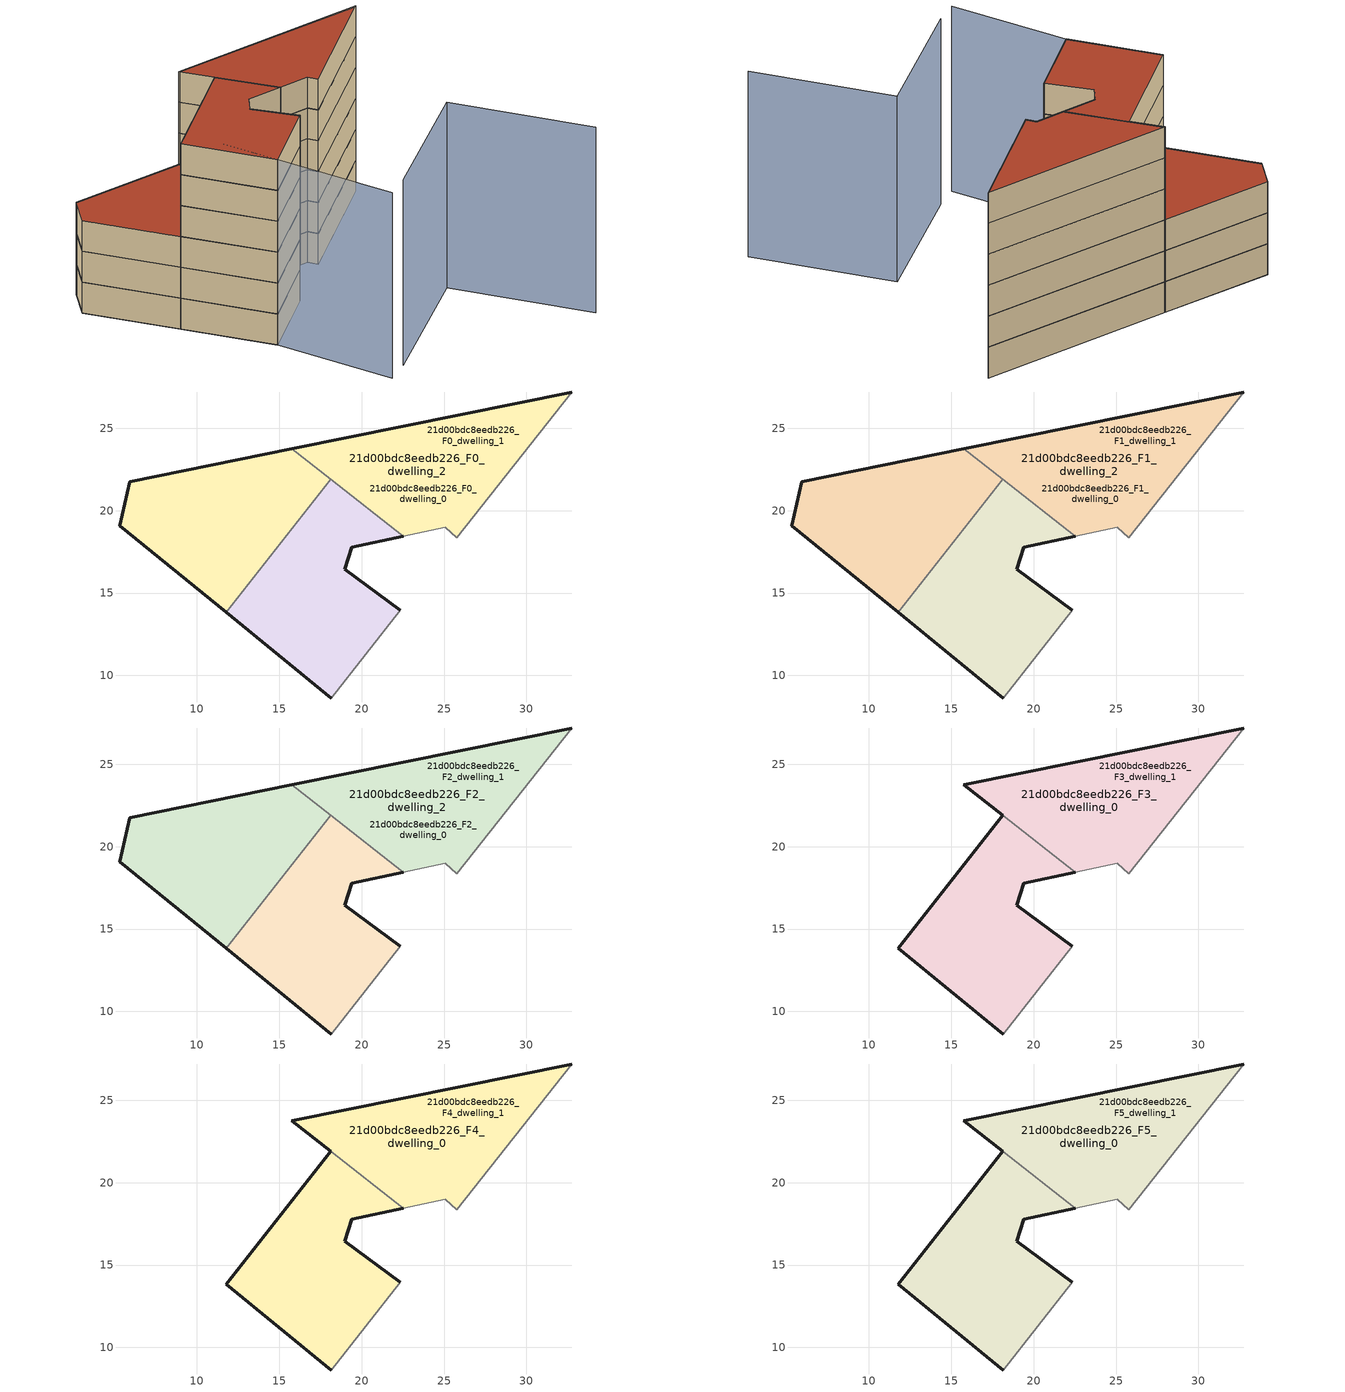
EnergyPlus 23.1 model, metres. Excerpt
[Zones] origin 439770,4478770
21d00bdc8eedb226_F0_dwelling_0
 floor ground (EU_floor_Construction): 18.15,8.63 22.35,13.96 18.96,16.45 19.4,17.76 22.51,18.43 18.11,21.89 11.77,13.82 z0; 25.78,18.37 32.75,27.2 15.74,23.76 22.51,18.43 25.08,18.98 z0; 11.77,13.82 18.11,21.89 15.74,23.76 5.92,21.77 5.31,19.08 z0
 wall outside (EU_wall_Construction): 15.74,23.76 32.75,27.2 z0:3
 wall adiabatic (EU_wall_Construction): 32.75,27.2 25.78,18.37 25.08,18.98 22.52,18.43 z0:3
 wall to 21d00bdc8eedb226_F0_dwelling_1 (EU_wall_Construction): 22.52,18.43 18.11,21.89 z0:3
 wall to 21d00bdc8eedb226_F0_dwelling_2 (EU_wall_Construction): 18.11,21.89 15.74,23.76 z0:3
21d00bdc8eedb226_F0_dwelling_1
 floor ground (EU_floor_Construction): 25.78,18.37 32.75,27.2 15.74,23.76 22.51,18.43 25.08,18.98 z0; 18.15,8.63 22.35,13.96 18.96,16.45 19.4,17.76 22.51,18.43 18.11,21.89 11.77,13.82 z0
 wall outside (EU_wall_Construction): 18.15,8.63 11.77,13.82 / 22.52,18.43 19.4,17.76 18.96,16.45 22.35,13.96 z0:3
 wall adiabatic (EU_wall_Construction): 22.35,13.96 18.15,8.63 z0:3
 wall to 21d00bdc8eedb226_F0_dwelling_2 (EU_wall_Construction): 11.77,13.82 18.11,21.89 z0:3
21d00bdc8eedb226_F0_dwelling_2
 floor ground (EU_floor_Construction): 25.78,18.37 32.75,27.2 15.74,23.76 22.51,18.43 25.08,18.98 z0; 11.77,13.82 18.11,21.89 15.74,23.76 5.92,21.77 5.31,19.08 z0
 wall outside (EU_wall_Construction): 11.77,13.82 5.31,19.08 5.92,21.77 15.74,23.76 z0:3
21d00bdc8eedb226_F1_dwelling_0
 floor to 21d00bdc8eedb226_F0_dwelling_0 (EU_floor_Construction): 25.78,18.37 32.75,27.2 15.74,23.76 22.51,18.43 25.08,18.98 z3
 floor adiabatic (EU_floor_Construction): 11.77,13.82 18.11,21.89 15.74,23.76 5.92,21.77 5.31,19.08 z3; 18.15,8.63 22.35,13.96 18.96,16.45 19.4,17.76 22.51,18.43 18.11,21.89 11.77,13.82 z3
 wall outside (EU_wall_Construction): 15.74,23.76 32.75,27.2 z3:6
 wall adiabatic (EU_wall_Construction): 32.75,27.2 25.78,18.37 25.08,18.98 22.52,18.43 z3:6
 wall to 21d00bdc8eedb226_F1_dwelling_1 (EU_wall_Construction): 22.52,18.43 18.11,21.89 z3:6
 wall to 21d00bdc8eedb226_F1_dwelling_2 (EU_wall_Construction): 18.11,21.89 15.74,23.76 z3:6
21d00bdc8eedb226_F1_dwelling_1
 floor to 21d00bdc8eedb226_F0_dwelling_1 (EU_floor_Construction): 18.15,8.63 22.35,13.96 18.96,16.45 19.4,17.76 22.51,18.43 18.11,21.89 11.77,13.82 z3
 floor adiabatic (EU_floor_Construction): 25.78,18.37 32.75,27.2 15.74,23.76 22.51,18.43 25.08,18.98 z3
 wall outside (EU_wall_Construction): 18.15,8.63 11.77,13.82 / 22.52,18.43 19.4,17.76 18.96,16.45 22.35,13.96 z3:6
 wall adiabatic (EU_wall_Construction): 22.35,13.96 18.15,8.63 z3:6
 wall to 21d00bdc8eedb226_F1_dwelling_2 (EU_wall_Construction): 11.77,13.82 18.11,21.89 z3:6
21d00bdc8eedb226_F1_dwelling_2
 floor to 21d00bdc8eedb226_F0_dwelling_2 (EU_floor_Construction): 25.78,18.37 32.75,27.2 15.74,23.76 22.51,18.43 25.08,18.98 z3; 11.77,13.82 18.11,21.89 15.74,23.76 5.92,21.77 5.31,19.08 z3
 wall outside (EU_wall_Construction): 11.77,13.82 5.31,19.08 5.92,21.77 15.74,23.76 z3:6
21d00bdc8eedb226_F2_dwelling_0
 floor to 21d00bdc8eedb226_F1_dwelling_0 (EU_floor_Construction): 25.78,18.37 32.75,27.2 15.74,23.76 22.51,18.43 25.08,18.98 z6
 floor adiabatic (EU_floor_Construction): 11.77,13.82 18.11,21.89 15.74,23.76 5.92,21.77 5.31,19.08 z6; 18.15,8.63 22.35,13.96 18.96,16.45 19.4,17.76 22.51,18.43 18.11,21.89 11.77,13.82 z6
 wall outside (EU_wall_Construction): 15.74,23.76 32.75,27.2 z6:9
 wall adiabatic (EU_wall_Construction): 32.75,27.2 25.78,18.37 25.08,18.98 22.52,18.43 z6:9
 wall to 21d00bdc8eedb226_F2_dwelling_1 (EU_wall_Construction): 22.52,18.43 18.11,21.89 z6:9
 wall to 21d00bdc8eedb226_F2_dwelling_2 (EU_wall_Construction): 18.11,21.89 15.74,23.76 z6:9
 roof outside (EU_floor_Construction): 18.11,21.89 11.77,13.82 5.31,19.08 5.92,21.77 15.74,23.76 z9
21d00bdc8eedb226_F2_dwelling_1
 floor to 21d00bdc8eedb226_F1_dwelling_1 (EU_floor_Construction): 18.15,8.63 22.35,13.96 18.96,16.45 19.4,17.76 22.51,18.43 18.11,21.89 11.77,13.82 z6
 floor adiabatic (EU_floor_Construction): 25.78,18.37 32.75,27.2 15.74,23.76 22.51,18.43 25.08,18.98 z6
 wall outside (EU_wall_Construction): 18.15,8.63 11.77,13.82 / 22.52,18.43 19.4,17.76 18.96,16.45 22.35,13.96 z6:9
 wall adiabatic (EU_wall_Construction): 22.35,13.96 18.15,8.63 z6:9
 wall to 21d00bdc8eedb226_F2_dwelling_2 (EU_wall_Construction): 11.77,13.82 18.11,21.89 z6:9
21d00bdc8eedb226_F2_dwelling_2
 floor to 21d00bdc8eedb226_F1_dwelling_2 (EU_floor_Construction): 25.78,18.37 32.75,27.2 15.74,23.76 22.51,18.43 25.08,18.98 z6; 11.77,13.82 18.11,21.89 15.74,23.76 5.92,21.77 5.31,19.08 z6
 wall outside (EU_wall_Construction): 11.77,13.82 5.31,19.08 5.92,21.77 15.74,23.76 z6:9
 ceiling adiabatic (EU_roof_Construction): 32.75,27.2 25.78,18.37 25.08,18.98 22.51,18.43 15.74,23.76 z9
 roof outside (EU_roof_Construction): 18.11,21.89 11.77,13.82 5.31,19.08 5.92,21.77 15.74,23.76 z9
21d00bdc8eedb226_F3_dwelling_0
 floor to 21d00bdc8eedb226_F2_dwelling_0 (EU_floor_Construction): 25.78,18.37 32.75,27.2 15.74,23.76 22.51,18.43 25.08,18.98 z9
 floor adiabatic (EU_floor_Construction): 18.15,8.63 22.35,13.96 18.96,16.45 19.4,17.76 22.51,18.43 18.11,21.89 11.77,13.82 z9
 wall outside (EU_wall_Construction): 18.11,21.89 15.74,23.76 32.75,27.2 z9:12
 wall adiabatic (EU_wall_Construction): 32.75,27.2 25.78,18.37 25.08,18.98 22.52,18.43 z9:12
 wall to 21d00bdc8eedb226_F3_dwelling_1 (EU_wall_Construction): 22.52,18.43 18.11,21.89 z9:12
21d00bdc8eedb226_F3_dwelling_1
 floor to 21d00bdc8eedb226_F2_dwelling_1 (EU_floor_Construction): 25.78,18.37 32.75,27.2 15.74,23.76 22.51,18.43 25.08,18.98 z9; 18.15,8.63 22.35,13.96 18.96,16.45 19.4,17.76 22.51,18.43 18.11,21.89 11.77,13.82 z9
 wall outside (EU_wall_Construction): 18.15,8.63 11.77,13.82 18.11,21.89 / 22.52,18.43 19.4,17.76 18.96,16.45 22.35,13.96 z9:12
 wall adiabatic (EU_wall_Construction): 22.35,13.96 18.15,8.63 z9:12
21d00bdc8eedb226_F4_dwelling_0
 floor adiabatic (EU_floor_Construction): 25.78,18.37 32.75,27.2 15.74,23.76 22.51,18.43 25.08,18.98 z12; 18.15,8.63 22.35,13.96 18.96,16.45 19.4,17.76 22.51,18.43 18.11,21.89 11.77,13.82 z12
 wall outside (EU_wall_Construction): 18.11,21.89 15.74,23.76 32.75,27.2 z12:15
 wall adiabatic (EU_wall_Construction): 32.75,27.2 25.78,18.37 25.08,18.98 22.52,18.43 z12:15
 wall to 21d00bdc8eedb226_F4_dwelling_1 (EU_wall_Construction): 22.52,18.43 18.11,21.89 z12:15
21d00bdc8eedb226_F4_dwelling_1
 floor to 21d00bdc8eedb226_F3_dwelling_1 (EU_floor_Construction): 25.78,18.37 32.75,27.2 15.74,23.76 22.51,18.43 25.08,18.98 z12; 18.15,8.63 22.35,13.96 18.96,16.45 19.4,17.76 22.51,18.43 18.11,21.89 11.77,13.82 z12
 wall outside (EU_wall_Construction): 18.15,8.63 11.77,13.82 18.11,21.89 / 22.52,18.43 19.4,17.76 18.96,16.45 22.35,13.96 z12:15
 wall adiabatic (EU_wall_Construction): 22.35,13.96 18.15,8.63 z12:15
21d00bdc8eedb226_F5_dwelling_0
 floor adiabatic (EU_floor_Construction): 25.78,18.37 32.75,27.2 15.74,23.76 22.51,18.43 25.08,18.98 z15; 18.15,8.63 22.35,13.96 18.96,16.45 19.4,17.76 22.51,18.43 18.11,21.89 11.77,13.82 z15
 wall outside (EU_wall_Construction): 18.11,21.89 15.74,23.76 32.75,27.2 z15:18
 wall adiabatic (EU_wall_Construction): 32.75,27.2 25.78,18.37 25.08,18.98 22.52,18.43 z15:18
 wall to 21d00bdc8eedb226_F5_dwelling_1 (EU_wall_Construction): 22.52,18.43 18.11,21.89 z15:18
 roof outside (EU_roof_Construction): 22.51,18.43 19.4,17.76 18.96,16.45 22.35,13.96 18.15,8.63 11.77,13.82 18.11,21.89 z18; 32.75,27.2 25.78,18.37 25.08,18.98 22.51,18.43 15.74,23.76 z18
21d00bdc8eedb226_F5_dwelling_1
 floor to 21d00bdc8eedb226_F4_dwelling_1 (EU_floor_Construction): 25.78,18.37 32.75,27.2 15.74,23.76 22.51,18.43 25.08,18.98 z15; 18.15,8.63 22.35,13.96 18.96,16.45 19.4,17.76 22.51,18.43 18.11,21.89 11.77,13.82 z15
 wall outside (EU_wall_Construction): 18.15,8.63 11.77,13.82 18.11,21.89 / 22.52,18.43 19.4,17.76 18.96,16.45 22.35,13.96 z15:18
 wall adiabatic (EU_wall_Construction): 22.35,13.96 18.15,8.63 z15:18
 roof outside (EU_roof_Construction): 22.51,18.43 19.4,17.76 18.96,16.45 22.35,13.96 18.15,8.63 11.77,13.82 18.11,21.89 z18; 32.75,27.2 25.78,18.37 25.08,18.98 22.51,18.43 15.74,23.76 z18
shading: 26.4,1.93 34.08,11.22 / 34.08,11.22 43.83,3.16 / 24.87,0.54 14.98,12.44 z0:18
[Building]
EU S2 Campaign: North Axis=0; Terrain=City; Solar Distribution=FullExterior
[Site:Location]
Madrid: Latitude=40.5; Longitude=-3.5; Time Zone=1; Elevation=609
[SizingPeriod:WeatherFileDays]
AnnualSizingPeriod: Begin Month=1; Begin Day of Month=1; End Month=12; End Day of Month=31; Day of Week for Start Day=Monday; Use Weather File Daylight Saving Period=No; Use Weather File Rain and Snow Indicators=No
[MATERIAL]
EU_InternalMass_Material: Roughness=MediumRough; Thickness=0.1; Conductivity=1; Density=1800; Specific Heat=900; Thermal Absorptance=0.9; Solar Absorptance=0.7; Visible Absorptance=0.7
[MATERIAL:NOMASS] Roughness=MediumRough; Thermal Absorptance=0.9; Solar Absorptance=0.7; Visible Absorptance=0.7
Name | Thermal Resistance
EU_wall_NoMass | 0.459673
EU_roof_NoMass | 0.495815
EU_floor_NoMass | 0.788942
[CONSTRUCTION]
EU_wall_Construction: EU_wall_NoMass
EU_roof_Construction: EU_roof_NoMass
EU_floor_Construction: EU_floor_NoMass
EU_InternalMass_Construction: EU_InternalMass_Material
[ZONE] Type=1; Multiplier=1; Ceiling Height=autocalculate; Floor Area=autocalculate; Part of Total Floor Area=Yes
Name | Volume
21d00bdc8eedb226_F0_dwelling_0; 21d00bdc8eedb226_F1_dwelling_0; 21d00bdc8eedb226_F2_dwelling_0 | 635.554
21d00bdc8eedb226_F3_dwelling_0; 21d00bdc8eedb226_F4_dwelling_0; 21d00bdc8eedb226_F5_dwelling_0; 21d00bdc8eedb226_F1_dwelling_1; 21d00bdc8eedb226_F2_dwelling_1; 21d00bdc8eedb226_F3_dwelling_1; 21d00bdc8eedb226_F4_dwelling_1; 21d00bdc8eedb226_F5_dwelling_1 | 423.704
21d00bdc8eedb226_F0_dwelling_1 | 423.705
21d00bdc8eedb226_F0_dwelling_2; 21d00bdc8eedb226_F1_dwelling_2; 21d00bdc8eedb226_F2_dwelling_2 | 423.702
[INTERNALMASS] Construction=EU_InternalMass_Construction
Name | Zone or ZoneList | Surface Area
21d00bdc8eedb226_F0_dwelling_0_EU_InternalMass | 21d00bdc8eedb226_F0_dwelling_0 | 70.6176
21d00bdc8eedb226_F0_dwelling_1_EU_InternalMass | 21d00bdc8eedb226_F0_dwelling_1 | 70.6168
21d00bdc8eedb226_F0_dwelling_2_EU_InternalMass | 21d00bdc8eedb226_F0_dwelling_2 | 70.6162
21d00bdc8eedb226_F1_dwelling_0_EU_InternalMass | 21d00bdc8eedb226_F1_dwelling_0 | 70.6176
21d00bdc8eedb226_F1_dwelling_1_EU_InternalMass | 21d00bdc8eedb226_F1_dwelling_1 | 70.6168
21d00bdc8eedb226_F1_dwelling_2_EU_InternalMass | 21d00bdc8eedb226_F1_dwelling_2 | 70.6162
21d00bdc8eedb226_F2_dwelling_0_EU_InternalMass | 21d00bdc8eedb226_F2_dwelling_0 | 70.6176
21d00bdc8eedb226_F2_dwelling_1_EU_InternalMass | 21d00bdc8eedb226_F2_dwelling_1 | 70.6168
21d00bdc8eedb226_F2_dwelling_2_EU_InternalMass | 21d00bdc8eedb226_F2_dwelling_2 | 70.6162
21d00bdc8eedb226_F3_dwelling_0_EU_InternalMass | 21d00bdc8eedb226_F3_dwelling_0 | 110.252
21d00bdc8eedb226_F3_dwelling_1_EU_InternalMass | 21d00bdc8eedb226_F3_dwelling_1 | 101.589
21d00bdc8eedb226_F4_dwelling_0_EU_InternalMass | 21d00bdc8eedb226_F4_dwelling_0 | 110.252
21d00bdc8eedb226_F4_dwelling_1_EU_InternalMass | 21d00bdc8eedb226_F4_dwelling_1 | 101.589
21d00bdc8eedb226_F5_dwelling_0_EU_InternalMass | 21d00bdc8eedb226_F5_dwelling_0 | 110.252
21d00bdc8eedb226_F5_dwelling_1_EU_InternalMass | 21d00bdc8eedb226_F5_dwelling_1 | 101.589
[OTHEREQUIPMENT] Fuel Type=Electricity; Design Level Calculation Method=Watts/Area; Power per Zone Floor Area=1; Fraction Latent=0; Fraction Radiant=0; Fraction Lost=0; Carbon Dioxide Generation Rate=0; EndUse Subcategory=EU_Step8_InternalGains
Name | Zone or ZoneList or Space or SpaceList | Schedule
EU_Step8_InternalGain_21d00bdc8eedb226_F0_dwelling_0_f000 | 21d00bdc8eedb226_F0_dwelling_0 | EU_Step8_GainSchedule_21d00bdc8eedb226_F0_dwelling_0_f000
EU_Step8_InternalGain_21d00bdc8eedb226_F0_dwelling_1_f000 | 21d00bdc8eedb226_F0_dwelling_1 | EU_Step8_GainSchedule_21d00bdc8eedb226_F0_dwelling_1_f000
EU_Step8_InternalGain_21d00bdc8eedb226_F0_dwelling_2_f000 | 21d00bdc8eedb226_F0_dwelling_2 | EU_Step8_GainSchedule_21d00bdc8eedb226_F0_dwelling_2_f000
EU_Step8_InternalGain_21d00bdc8eedb226_F1_dwelling_0_f000 | 21d00bdc8eedb226_F1_dwelling_0 | EU_Step8_GainSchedule_21d00bdc8eedb226_F1_dwelling_0_f000
EU_Step8_InternalGain_21d00bdc8eedb226_F1_dwelling_1_f000 | 21d00bdc8eedb226_F1_dwelling_1 | EU_Step8_GainSchedule_21d00bdc8eedb226_F1_dwelling_1_f000
EU_Step8_InternalGain_21d00bdc8eedb226_F1_dwelling_2_f000 | 21d00bdc8eedb226_F1_dwelling_2 | EU_Step8_GainSchedule_21d00bdc8eedb226_F1_dwelling_2_f000
EU_Step8_InternalGain_21d00bdc8eedb226_F2_dwelling_0_f000 | 21d00bdc8eedb226_F2_dwelling_0 | EU_Step8_GainSchedule_21d00bdc8eedb226_F2_dwelling_0_f000
EU_Step8_InternalGain_21d00bdc8eedb226_F2_dwelling_1_f000 | 21d00bdc8eedb226_F2_dwelling_1 | EU_Step8_GainSchedule_21d00bdc8eedb226_F2_dwelling_1_f000
EU_Step8_InternalGain_21d00bdc8eedb226_F2_dwelling_2_f000 | 21d00bdc8eedb226_F2_dwelling_2 | EU_Step8_GainSchedule_21d00bdc8eedb226_F2_dwelling_2_f000
EU_Step8_InternalGain_21d00bdc8eedb226_F3_dwelling_0_f000 | 21d00bdc8eedb226_F3_dwelling_0 | EU_Step8_GainSchedule_21d00bdc8eedb226_F3_dwelling_0_f000
EU_Step8_InternalGain_21d00bdc8eedb226_F3_dwelling_1_f000 | 21d00bdc8eedb226_F3_dwelling_1 | EU_Step8_GainSchedule_21d00bdc8eedb226_F3_dwelling_1_f000
EU_Step8_InternalGain_21d00bdc8eedb226_F4_dwelling_0_f000 | 21d00bdc8eedb226_F4_dwelling_0 | EU_Step8_GainSchedule_21d00bdc8eedb226_F4_dwelling_0_f000
EU_Step8_InternalGain_21d00bdc8eedb226_F4_dwelling_1_f000 | 21d00bdc8eedb226_F4_dwelling_1 | EU_Step8_GainSchedule_21d00bdc8eedb226_F4_dwelling_1_f000
EU_Step8_InternalGain_21d00bdc8eedb226_F5_dwelling_0_f000 | 21d00bdc8eedb226_F5_dwelling_0 | EU_Step8_GainSchedule_21d00bdc8eedb226_F5_dwelling_0_f000
EU_Step8_InternalGain_21d00bdc8eedb226_F5_dwelling_1_f000 | 21d00bdc8eedb226_F5_dwelling_1 | EU_Step8_GainSchedule_21d00bdc8eedb226_F5_dwelling_1_f000
[ZONEVENTILATION:DESIGNFLOWRATE] Schedule=EU_AlwaysOn; Design Flow Rate Calculation Method=AirChanges/Hour; Air Changes per Hour=0.719161; Ventilation Type=Natural; Fan Pressure Rise=0; Fan Total Efficiency=1; Constant Term Coefficient=1; Temperature Term Coefficient=0; Velocity Term Coefficient=0; Velocity Squared Term Coefficient=0; Minimum Indoor Temperature=-100; Maximum Indoor Temperature=100; Delta Temperature=-100; Minimum Outdoor Temperature=-100; Maximum Outdoor Temperature=100; Maximum Wind Speed=40
Name | Zone or ZoneList or Space or SpaceList
EU_ConstantAir_21d00bdc8eedb226_F0_dwelling_0 | 21d00bdc8eedb226_F0_dwelling_0
EU_ConstantAir_21d00bdc8eedb226_F0_dwelling_1 | 21d00bdc8eedb226_F0_dwelling_1
EU_ConstantAir_21d00bdc8eedb226_F0_dwelling_2 | 21d00bdc8eedb226_F0_dwelling_2
EU_ConstantAir_21d00bdc8eedb226_F1_dwelling_0 | 21d00bdc8eedb226_F1_dwelling_0
EU_ConstantAir_21d00bdc8eedb226_F1_dwelling_1 | 21d00bdc8eedb226_F1_dwelling_1
EU_ConstantAir_21d00bdc8eedb226_F1_dwelling_2 | 21d00bdc8eedb226_F1_dwelling_2
EU_ConstantAir_21d00bdc8eedb226_F2_dwelling_0 | 21d00bdc8eedb226_F2_dwelling_0
EU_ConstantAir_21d00bdc8eedb226_F2_dwelling_1 | 21d00bdc8eedb226_F2_dwelling_1
EU_ConstantAir_21d00bdc8eedb226_F2_dwelling_2 | 21d00bdc8eedb226_F2_dwelling_2
EU_ConstantAir_21d00bdc8eedb226_F3_dwelling_0 | 21d00bdc8eedb226_F3_dwelling_0
EU_ConstantAir_21d00bdc8eedb226_F3_dwelling_1 | 21d00bdc8eedb226_F3_dwelling_1
EU_ConstantAir_21d00bdc8eedb226_F4_dwelling_0 | 21d00bdc8eedb226_F4_dwelling_0
EU_ConstantAir_21d00bdc8eedb226_F4_dwelling_1 | 21d00bdc8eedb226_F4_dwelling_1
EU_ConstantAir_21d00bdc8eedb226_F5_dwelling_0 | 21d00bdc8eedb226_F5_dwelling_0
EU_ConstantAir_21d00bdc8eedb226_F5_dwelling_1 | 21d00bdc8eedb226_F5_dwelling_1
[HVACTEMPLATE:THERMOSTAT] Constant Heating Setpoint=20; Constant Cooling Setpoint=50
EU_HeatOnly_21d00bdc8eedb226_F0_dwelling_0; EU_HeatOnly_21d00bdc8eedb226_F0_dwelling_1; EU_HeatOnly_21d00bdc8eedb226_F0_dwelling_2; EU_HeatOnly_21d00bdc8eedb226_F1_dwelling_0; EU_HeatOnly_21d00bdc8eedb226_F1_dwelling_1; EU_HeatOnly_21d00bdc8eedb226_F1_dwelling_2; EU_HeatOnly_21d00bdc8eedb226_F2_dwelling_0; EU_HeatOnly_21d00bdc8eedb226_F2_dwelling_1; EU_HeatOnly_21d00bdc8eedb226_F2_dwelling_2; EU_HeatOnly_21d00bdc8eedb226_F3_dwelling_0; EU_HeatOnly_21d00bdc8eedb226_F3_dwelling_1; EU_HeatOnly_21d00bdc8eedb226_F4_dwelling_0; EU_HeatOnly_21d00bdc8eedb226_F4_dwelling_1; EU_HeatOnly_21d00bdc8eedb226_F5_dwelling_0; EU_HeatOnly_21d00bdc8eedb226_F5_dwelling_1
[HVACTEMPLATE:ZONE:IDEALLOADSAIRSYSTEM] System Availability Schedule=EU_AlwaysOn; Maximum Heating Supply Air Temperature=50; Minimum Cooling Supply Air Temperature=13; Maximum Heating Supply Air Humidity Ratio=0.0156; Minimum Cooling Supply Air Humidity Ratio=0.0077; Heating Limit=NoLimit; Cooling Limit=NoLimit; Heating Availability Schedule=EU_AlwaysOn; Cooling Availability Schedule=EU_CoolingOff; Dehumidification Control Type=ConstantSensibleHeatRatio; Cooling Sensible Heat Ratio=0.7; Dehumidification Setpoint=60; Humidification Control Type=None; Humidification Setpoint=30; Outdoor Air Method=None; Outdoor Air Flow Rate per Person=0.00944; Outdoor Air Flow Rate per Zone Floor Area=0; Outdoor Air Flow Rate per Zone=0; Demand Controlled Ventilation Type=None; Outdoor Air Economizer Type=NoEconomizer; Heat Recovery Type=None; Sensible Heat Recovery Effectiveness=0.7; Latent Heat Recovery Effectiveness=0.65
Name | Template Thermostat
21d00bdc8eedb226_F0_dwelling_0 | EU_HeatOnly_21d00bdc8eedb226_F0_dwelling_0
21d00bdc8eedb226_F0_dwelling_1 | EU_HeatOnly_21d00bdc8eedb226_F0_dwelling_1
21d00bdc8eedb226_F0_dwelling_2 | EU_HeatOnly_21d00bdc8eedb226_F0_dwelling_2
21d00bdc8eedb226_F1_dwelling_0 | EU_HeatOnly_21d00bdc8eedb226_F1_dwelling_0
21d00bdc8eedb226_F1_dwelling_1 | EU_HeatOnly_21d00bdc8eedb226_F1_dwelling_1
21d00bdc8eedb226_F1_dwelling_2 | EU_HeatOnly_21d00bdc8eedb226_F1_dwelling_2
21d00bdc8eedb226_F2_dwelling_0 | EU_HeatOnly_21d00bdc8eedb226_F2_dwelling_0
21d00bdc8eedb226_F2_dwelling_1 | EU_HeatOnly_21d00bdc8eedb226_F2_dwelling_1
21d00bdc8eedb226_F2_dwelling_2 | EU_HeatOnly_21d00bdc8eedb226_F2_dwelling_2
21d00bdc8eedb226_F3_dwelling_0 | EU_HeatOnly_21d00bdc8eedb226_F3_dwelling_0
21d00bdc8eedb226_F3_dwelling_1 | EU_HeatOnly_21d00bdc8eedb226_F3_dwelling_1
21d00bdc8eedb226_F4_dwelling_0 | EU_HeatOnly_21d00bdc8eedb226_F4_dwelling_0
21d00bdc8eedb226_F4_dwelling_1 | EU_HeatOnly_21d00bdc8eedb226_F4_dwelling_1
21d00bdc8eedb226_F5_dwelling_0 | EU_HeatOnly_21d00bdc8eedb226_F5_dwelling_0
21d00bdc8eedb226_F5_dwelling_1 | EU_HeatOnly_21d00bdc8eedb226_F5_dwelling_1
[SIZING:ZONE] Zone Cooling Design Supply Air Temperature Input Method=SupplyAirTemperature; Zone Cooling Design Supply Air Temperature=13; Zone Heating Design Supply Air Temperature Input Method=SupplyAirTemperature; Zone Heating Design Supply Air Temperature=50; Zone Cooling Design Supply Air Humidity Ratio=0.008; Zone Heating Design Supply Air Humidity Ratio=0.008; Cooling Design Air Flow Method=DesignDay; Cooling Design Air Flow Rate=0; Cooling Minimum Air Flow per Zone Floor Area=0.000762; Cooling Minimum Air Flow=0; Cooling Minimum Air Flow Fraction=0.2; Heating Design Air Flow Method=DesignDay; Heating Design Air Flow Rate=0; Heating Maximum Air Flow per Zone Floor Area=0.002032; Heating Maximum Air Flow=0.141576; Heating Maximum Air Flow Fraction=0.3; Account for Dedicated Outdoor Air System=No; Dedicated Outdoor Air System Control Strategy=NeutralSupplyAir; Dedicated Outdoor Air Low Setpoint Temperature for Design=autosize; Dedicated Outdoor Air High Setpoint Temperature for Design=autosize; Zone Load Sizing Method=Sensible Load Only No Latent Load; Zone Latent Cooling Design Supply Air Humidity Ratio Input Method=HumidityRatioDifference; Zone Cooling Design Supply Air Humidity Ratio Difference=0.005; Zone Latent Heating Design Supply Air Humidity Ratio Input Method=HumidityRatioDifference; Zone Humidification Design Supply Air Humidity Ratio Difference=0.005
21d00bdc8eedb226_F0_dwelling_0; 21d00bdc8eedb226_F0_dwelling_1; 21d00bdc8eedb226_F0_dwelling_2; 21d00bdc8eedb226_F1_dwelling_0; 21d00bdc8eedb226_F1_dwelling_1; 21d00bdc8eedb226_F1_dwelling_2; 21d00bdc8eedb226_F2_dwelling_0; 21d00bdc8eedb226_F2_dwelling_1; 21d00bdc8eedb226_F2_dwelling_2; 21d00bdc8eedb226_F3_dwelling_0; 21d00bdc8eedb226_F3_dwelling_1; 21d00bdc8eedb226_F4_dwelling_0; 21d00bdc8eedb226_F4_dwelling_1; 21d00bdc8eedb226_F5_dwelling_0; 21d00bdc8eedb226_F5_dwelling_1
[SCHEDULE:CONSTANT]
Name | Hourly Value
EU_AlwaysOn | 1
EU_CoolingOff | 0
[SCHEDULE:FILE] Column Number=1; Rows to Skip at Top=0; Number of Hours of Data=8760; Column Separator=Comma; Interpolate to Timestep=No; Minutes per Item=60; Adjust Schedule for Daylight Savings=Yes
Name | File
EU_Step8_GainSchedule_21d00bdc8eedb226_F0_dwelling_0_f000 | ../../schedules/21d00bdc8eedb226/21d00bdc8eedb226_F0_dwelling_0_f000_gain.csv
EU_Step8_GainSchedule_21d00bdc8eedb226_F0_dwelling_1_f000 | ../../schedules/21d00bdc8eedb226/21d00bdc8eedb226_F0_dwelling_1_f000_gain.csv
EU_Step8_GainSchedule_21d00bdc8eedb226_F0_dwelling_2_f000 | ../../schedules/21d00bdc8eedb226/21d00bdc8eedb226_F0_dwelling_2_f000_gain.csv
EU_Step8_GainSchedule_21d00bdc8eedb226_F1_dwelling_0_f000 | ../../schedules/21d00bdc8eedb226/21d00bdc8eedb226_F1_dwelling_0_f000_gain.csv
EU_Step8_GainSchedule_21d00bdc8eedb226_F1_dwelling_1_f000 | ../../schedules/21d00bdc8eedb226/21d00bdc8eedb226_F1_dwelling_1_f000_gain.csv
EU_Step8_GainSchedule_21d00bdc8eedb226_F1_dwelling_2_f000 | ../../schedules/21d00bdc8eedb226/21d00bdc8eedb226_F1_dwelling_2_f000_gain.csv
EU_Step8_GainSchedule_21d00bdc8eedb226_F2_dwelling_0_f000 | ../../schedules/21d00bdc8eedb226/21d00bdc8eedb226_F2_dwelling_0_f000_gain.csv
EU_Step8_GainSchedule_21d00bdc8eedb226_F2_dwelling_1_f000 | ../../schedules/21d00bdc8eedb226/21d00bdc8eedb226_F2_dwelling_1_f000_gain.csv
EU_Step8_GainSchedule_21d00bdc8eedb226_F2_dwelling_2_f000 | ../../schedules/21d00bdc8eedb226/21d00bdc8eedb226_F2_dwelling_2_f000_gain.csv
EU_Step8_GainSchedule_21d00bdc8eedb226_F3_dwelling_0_f000 | ../../schedules/21d00bdc8eedb226/21d00bdc8eedb226_F3_dwelling_0_f000_gain.csv
EU_Step8_GainSchedule_21d00bdc8eedb226_F3_dwelling_1_f000 | ../../schedules/21d00bdc8eedb226/21d00bdc8eedb226_F3_dwelling_1_f000_gain.csv
EU_Step8_GainSchedule_21d00bdc8eedb226_F4_dwelling_0_f000 | ../../schedules/21d00bdc8eedb226/21d00bdc8eedb226_F4_dwelling_0_f000_gain.csv
EU_Step8_GainSchedule_21d00bdc8eedb226_F4_dwelling_1_f000 | ../../schedules/21d00bdc8eedb226/21d00bdc8eedb226_F4_dwelling_1_f000_gain.csv
EU_Step8_GainSchedule_21d00bdc8eedb226_F5_dwelling_0_f000 | ../../schedules/21d00bdc8eedb226/21d00bdc8eedb226_F5_dwelling_0_f000_gain.csv
EU_Step8_GainSchedule_21d00bdc8eedb226_F5_dwelling_1_f000 | ../../schedules/21d00bdc8eedb226/21d00bdc8eedb226_F5_dwelling_1_f000_gain.csv
